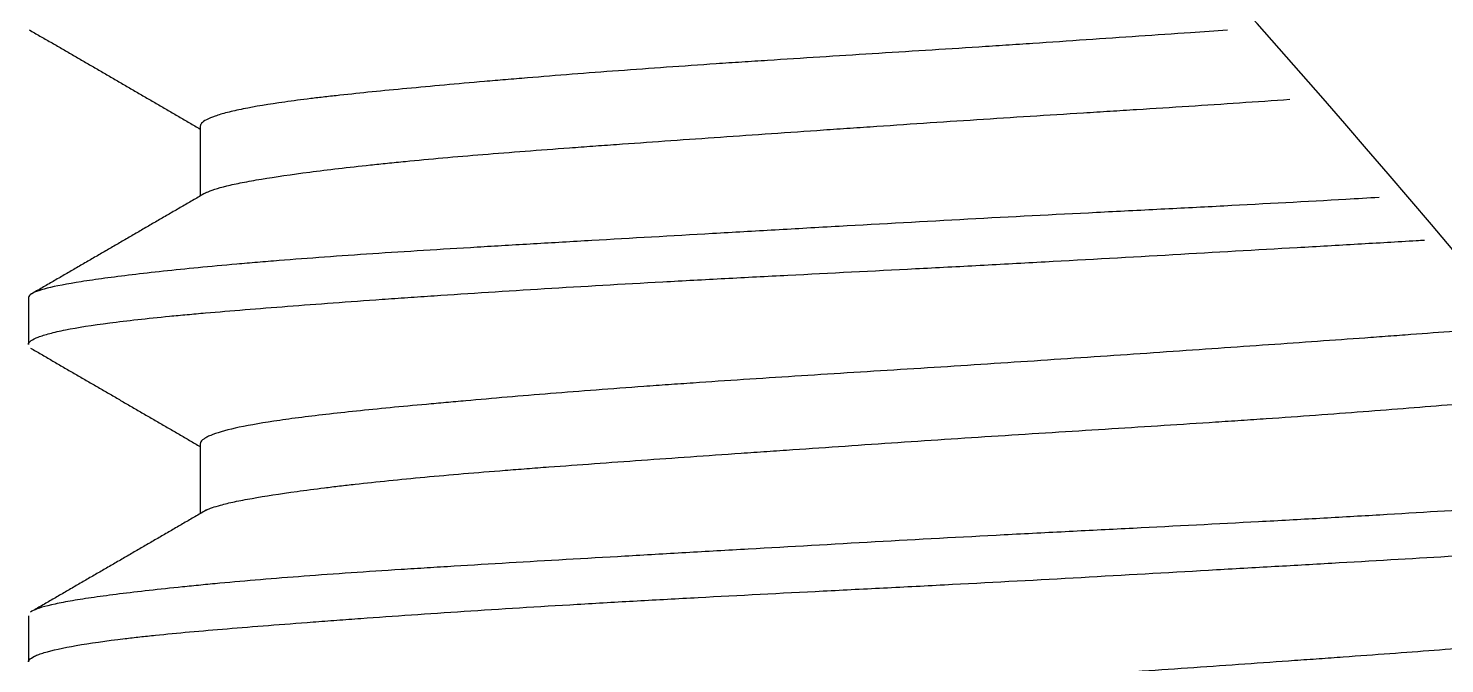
# Model space of a CAD drawing. Extents: x 1571 to 2360, y 0 to 579.
# Drawn here: x 1750.119 to 1754.58, y 192.461 to 194.462 of the extents above; entities that cross this region are included whole.
import ezdxf

# ---------------------------------------------------------------- set-up
doc = ezdxf.new("R2010")
doc.units = 0
doc.header["$LTSCALE"] = 10
doc.header["$MEASUREMENT"] = 0
doc.linetypes.add('CENTER', pattern=[2, 1.25, -0.25, 0.25, -0.25])
doc.layers.add('1', color=7, linetype='CONTINUOUS')

msp = doc.modelspace()

# ---------------------------------------------------------------- linework, layer by layer
at = {"layer": '1', "color": 1, "linetype": 'CENTER', "lineweight": -3}
msp.add_line((1753.1195, 272.4285), (1753.1195, 169.6499), dxfattribs=at)
at = {"layer": '1', "color": 7, "linetype": 'Continuous', "lineweight": -3}
for p, q in [((1750.661, 194.1536), (1750.661, 193.9338)), ((1750.1195, 193.6122), (1750.1195, 193.4663)), ((1750.661, 193.1539), (1750.661, 192.9337)), ((1750.1195, 192.612), (1750.1195, 192.4667))]:
    msp.add_line(p, q, dxfattribs=at)
msp.add_arc((1728.4832, 171.7892), 34.1362, 38.13709, 49.38312, dxfattribs=at)
for points in [[(1750.1225, 194.457), (1750.3918, 194.3009), (1750.661, 194.1446)], [(1750.6804, 193.9451), (1750.4022, 193.7835), (1750.1238, 193.6221)], [(1750.1261, 193.455), (1750.3936, 193.3), (1750.661, 193.1447)], [(1750.6834, 192.9467), (1750.4051, 192.785), (1750.1265, 192.6236)]]:
    msp.add_open_spline(points, degree=2, dxfattribs=at)
for points, knots in [([(1753.8962, 194.456), (1753.8577, 194.4533), (1753.819, 194.4506), (1753.672, 194.4404), (1753.5624, 194.4329), (1753.3955, 194.4215), (1753.3395, 194.4177), (1753.2549, 194.412), (1753.2265, 194.4102), (1753.1698, 194.4064), (1753.1416, 194.4046), (1753.0004, 194.3954), (1752.7766, 194.3814), (1752.5568, 194.3676), (1752.4207, 194.3587), (1752.3935, 194.357), (1752.3395, 194.3534), (1752.3127, 194.3516), (1752.2331, 194.3462), (1752.1809, 194.3426), (1752.027, 194.3317), (1751.9278, 194.3244), (1751.7842, 194.3131), (1751.7372, 194.3093), (1751.6681, 194.3036), (1751.6452, 194.3017), (1751.6003, 194.2979), (1751.5782, 194.296), (1751.4694, 194.2866), (1751.388, 194.2792), (1751.2361, 194.265), (1751.1657, 194.258), (1751.0848, 194.2491), (1751.069, 194.2474), (1751.0383, 194.2438), (1751.0234, 194.2421), (1750.98, 194.2368), (1750.9529, 194.2332), (1750.8768, 194.2225), (1750.833, 194.2153), (1750.7778, 194.2042), (1750.7612, 194.2004), (1750.7389, 194.1948), (1750.732, 194.1928), (1750.7191, 194.189), (1750.7132, 194.1871), (1750.6859, 194.1776), (1750.6717, 194.1701), (1750.6625, 194.1596), (1750.6611, 194.1567), (1750.661, 194.1538)], [0, 0, 0, 0, 0.026162, 0.026162, 0.098836, 0.098836, 0.135173, 0.135173, 0.153342, 0.153342, 0.17151, 0.17151, 0.244184, 0.316858, 0.316858, 0.335027, 0.335027, 0.353195, 0.353195, 0.389532, 0.389532, 0.462206, 0.462206, 0.498543, 0.498543, 0.516712, 0.516712, 0.53488, 0.53488, 0.607554, 0.607554, 0.680228, 0.680228, 0.698397, 0.698397, 0.716565, 0.716565, 0.752902, 0.752902, 0.825576, 0.825576, 0.861913, 0.861913, 0.880082, 0.880082, 0.89825, 0.89825, 0.970924, 0.970924, 1, 1, 1, 1]), ([(1750.6749, 193.9419), (1750.6764, 193.9428), (1750.6781, 193.9437), (1750.6938, 193.9516), (1750.7153, 193.9585), (1750.7587, 193.969), (1750.7832, 193.9742), (1750.8119, 193.9796), (1750.8321, 193.9832), (1750.8426, 193.9851), (1750.8977, 193.9942), (1750.9484, 194.0016), (1751.0628, 194.0165), (1751.1264, 194.024), (1751.2142, 194.0335), (1751.2322, 194.0353), (1751.2689, 194.0391), (1751.2878, 194.041), (1751.3452, 194.0466), (1751.3847, 194.0503), (1751.5069, 194.0611), (1751.5932, 194.0681), (1751.7297, 194.0786), (1751.7998, 194.0838), (1751.8726, 194.0891), (1751.9218, 194.0927), (1751.9467, 194.0945), (1752.0719, 194.1034), (1752.2774, 194.1179), (1752.4929, 194.1328), (1752.6308, 194.1424), (1752.6585, 194.1443), (1752.7143, 194.1481), (1752.7424, 194.15), (1752.8264, 194.1557), (1752.8824, 194.1595), (1753.0503, 194.1708), (1753.1623, 194.1781), (1753.3303, 194.1887), (1753.4142, 194.194), (1753.4982, 194.1992), (1753.5542, 194.2028), (1753.5821, 194.2045), (1753.7206, 194.2133), (1753.8833, 194.2238), (1754.0403, 194.2345), (1754.0923, 194.2382)], [0, 0, 0, 0, 0.00939, 0.00939, 0.082747, 0.082747, 0.119425, 0.137764, 0.137764, 0.156103, 0.156103, 0.22946, 0.22946, 0.302817, 0.302817, 0.321156, 0.321156, 0.339495, 0.339495, 0.376174, 0.376174, 0.449531, 0.449531, 0.486209, 0.504548, 0.504548, 0.522887, 0.522887, 0.596244, 0.669601, 0.669601, 0.68794, 0.68794, 0.706279, 0.706279, 0.742958, 0.742958, 0.816315, 0.816315, 0.852993, 0.871332, 0.871332, 0.889671, 0.889671, 0.963028, 1, 1, 1, 1]), ([(1754.3735, 193.9291), (1754.339, 193.927), (1754.3043, 193.925), (1754.1444, 193.9159), (1754.0163, 193.909), (1753.8196, 193.8986), (1753.7533, 193.8952), (1753.6525, 193.8901), (1753.6187, 193.8883), (1753.5512, 193.8849), (1753.5175, 193.8832), (1753.3487, 193.8746), (1753.2136, 193.8677), (1752.9434, 193.8532), (1752.8082, 193.8456), (1752.6391, 193.8361), (1752.6053, 193.8342), (1752.5382, 193.8304), (1752.4381, 193.8247), (1752.3396, 193.819), (1752.145, 193.8079), (1752.0182, 193.8006), (1751.8324, 193.7899), (1751.7712, 193.7863), (1751.6806, 193.781), (1751.6506, 193.7793), (1751.5915, 193.7758), (1751.5623, 193.774), (1751.418, 193.7654), (1751.3083, 193.7586), (1751.1002, 193.7448), (1751.0018, 193.7377), (1750.8862, 193.7284), (1750.8634, 193.7266), (1750.819, 193.7228), (1750.7539, 193.7172), (1750.6932, 193.7115), (1750.5776, 193.7003), (1750.5082, 193.6928), (1750.4158, 193.6818), (1750.3869, 193.6782), (1750.3466, 193.6728), (1750.3337, 193.671), (1750.3091, 193.6674), (1750.2974, 193.6656), (1750.2415, 193.6569), (1750.2058, 193.65), (1750.1522, 193.6364), (1750.1343, 193.6297), (1750.1234, 193.6208), (1750.1218, 193.6191), (1750.12, 193.6159), (1750.1196, 193.6146), (1750.1195, 193.6132)], [0, 0, 0, 0, 0.019022, 0.019022, 0.086957, 0.086957, 0.120924, 0.120924, 0.137908, 0.137908, 0.154892, 0.154892, 0.222826, 0.222826, 0.290761, 0.290761, 0.307745, 0.307745, 0.324729, 0.358696, 0.358696, 0.426631, 0.426631, 0.460598, 0.460598, 0.477582, 0.477582, 0.494566, 0.494566, 0.562501, 0.562501, 0.630436, 0.630436, 0.647419, 0.647419, 0.664403, 0.698371, 0.698371, 0.766305, 0.766305, 0.800273, 0.800273, 0.817257, 0.817257, 0.83424, 0.83424, 0.902175, 0.902175, 0.97011, 0.97011, 0.987094, 0.987094, 1, 1, 1, 1]), ([(1750.1195, 193.4666), (1750.1195, 193.4668), (1750.1195, 193.467), (1750.1208, 193.4745), (1750.1313, 193.482), (1750.1605, 193.4933), (1750.1725, 193.4971), (1750.194, 193.5028), (1750.2017, 193.5047), (1750.2184, 193.5085), (1750.2273, 193.5104), (1750.2747, 193.5198), (1750.321, 193.5271), (1750.4303, 193.5414), (1750.4932, 193.5484), (1750.5824, 193.557), (1750.6008, 193.5587), (1750.6386, 193.5622), (1750.658, 193.5639), (1750.7176, 193.5691), (1750.759, 193.5726), (1750.8881, 193.583), (1750.9808, 193.59), (1751.1297, 193.601), (1751.1809, 193.6047), (1751.2603, 193.6103), (1751.2872, 193.6122), (1751.3418, 193.616), (1751.3695, 193.6179), (1751.5093, 193.6274), (1751.6254, 193.6349), (1751.8656, 193.6495), (1751.9898, 193.6566), (1752.1502, 193.6654), (1752.1826, 193.6672), (1752.2478, 193.6707), (1752.2807, 193.6725), (1752.3794, 193.6777), (1752.4454, 193.6811), (1752.6446, 193.6913), (1752.7785, 193.6981), (1752.981, 193.7085), (1753.0488, 193.712), (1753.1509, 193.7174), (1753.185, 193.7193), (1753.2534, 193.723), (1753.2876, 193.7249), (1753.4579, 193.7342), (1753.5921, 193.7418), (1753.8568, 193.7569), (1753.9872, 193.7644), (1754.1478, 193.7736), (1754.1798, 193.7755), (1754.2435, 193.7791), (1754.2752, 193.7809), (1754.3692, 193.7864), (1754.4307, 193.7899), (1754.4996, 193.7939), (1754.5083, 193.7944), (1754.5169, 193.795)], [0, 0, 0, 0, 0.002119, 0.002119, 0.068326, 0.068326, 0.10143, 0.10143, 0.117982, 0.117982, 0.134534, 0.134534, 0.200742, 0.200742, 0.266949, 0.266949, 0.283501, 0.283501, 0.300053, 0.300053, 0.333157, 0.333157, 0.399365, 0.399365, 0.432468, 0.432468, 0.44902, 0.44902, 0.465572, 0.465572, 0.53178, 0.53178, 0.597987, 0.597987, 0.614539, 0.614539, 0.631091, 0.631091, 0.664195, 0.664195, 0.730403, 0.730403, 0.763506, 0.763506, 0.780058, 0.780058, 0.79661, 0.79661, 0.862818, 0.862818, 0.929025, 0.929025, 0.945577, 0.945577, 0.962129, 0.962129, 0.995233, 0.995233, 1, 1, 1, 1]), ([(1754.769, 193.5206), (1754.7185, 193.5163), (1754.6661, 193.512), (1754.5671, 193.5042), (1754.5211, 193.5007), (1754.4501, 193.4954), (1754.4261, 193.4937), (1754.3779, 193.4901), (1754.3535, 193.4883), (1754.2309, 193.4795), (1754.1298, 193.4723), (1753.9215, 193.4577), (1753.8144, 193.4503), (1753.649, 193.4388), (1753.5937, 193.435), (1753.4828, 193.4274), (1753.4272, 193.4236), (1753.26, 193.4123), (1753.148, 193.4049), (1752.9793, 193.3941), (1752.9229, 193.3906), (1752.8099, 193.3835), (1752.7539, 193.38), (1752.5876, 193.3695), (1752.4788, 193.3626), (1752.3187, 193.352), (1752.2394, 193.3467), (1752.1612, 193.3412), (1752.1094, 193.3376), (1752.0836, 193.3357), (1751.9557, 193.3265), (1751.8579, 193.319), (1751.671, 193.304), (1751.5819, 193.2964), (1751.476, 193.2871), (1751.4552, 193.2852), (1751.4139, 193.2815), (1751.3936, 193.2796), (1751.3337, 193.2741), (1751.2954, 193.2706), (1751.1852, 193.2599), (1751.118, 193.253), (1751.0264, 193.2425), (1750.983, 193.2372), (1750.9431, 193.2319), (1750.9174, 193.2283), (1750.9049, 193.2264), (1750.8448, 193.2174), (1750.7639, 193.2027), (1750.7122, 193.1876), (1750.6892, 193.1781), (1750.6851, 193.1762), (1750.6778, 193.1723), (1750.6746, 193.1704), (1750.6666, 193.1647), (1750.6632, 193.161), (1750.6613, 193.1561), (1750.661, 193.1549), (1750.661, 193.1538)], [0, 0, 0, 0, 0.036259, 0.036259, 0.066077, 0.066077, 0.080987, 0.080987, 0.095896, 0.095896, 0.155533, 0.155533, 0.21517, 0.21517, 0.244989, 0.244989, 0.274807, 0.274807, 0.334444, 0.334444, 0.364263, 0.364263, 0.394081, 0.394081, 0.453719, 0.453719, 0.483537, 0.498446, 0.498446, 0.513356, 0.513356, 0.572993, 0.572993, 0.63263, 0.63263, 0.647539, 0.647539, 0.662448, 0.662448, 0.692267, 0.692267, 0.751904, 0.751904, 0.781722, 0.796632, 0.796632, 0.811541, 0.811541, 0.871178, 0.930815, 0.930815, 0.945724, 0.945724, 0.960634, 0.960634, 0.990452, 0.990452, 1, 1, 1, 1]), ([(1750.68, 192.9446), (1750.6905, 192.9499), (1750.7055, 192.9552), (1750.7314, 192.9623), (1750.7384, 192.9641), (1750.7531, 192.9676), (1750.761, 192.9694), (1750.7858, 192.9747), (1750.8041, 192.9782), (1750.8644, 192.989), (1750.9116, 192.9963), (1750.9929, 193.0074), (1751.0217, 193.0112), (1751.0677, 193.0169), (1751.0835, 193.0188), (1751.1158, 193.0226), (1751.1323, 193.0245), (1751.2166, 193.0339), (1751.2896, 193.0414), (1751.4468, 193.056), (1751.531, 193.0631), (1751.6434, 193.0719), (1751.6662, 193.0737), (1751.7122, 193.0772), (1751.7355, 193.079), (1751.8059, 193.0842), (1751.8537, 193.0877), (1751.9998, 193.0983), (1752.1006, 193.1055), (1752.2573, 193.1164), (1752.3103, 193.1201), (1752.3913, 193.1258), (1752.4185, 193.1277), (1752.4729, 193.1314), (1752.5001, 193.1333), (1752.6367, 193.1428), (1752.747, 193.1504), (1752.9698, 193.1654), (1753.0822, 193.1729), (1753.3093, 193.1874), (1753.4213, 193.1944), (1753.6422, 193.2083), (1753.7512, 193.2152), (1753.8854, 193.2241), (1753.9122, 193.2258), (1753.9655, 193.2294), (1753.9921, 193.2312), (1754.0713, 193.2367), (1754.1231, 193.2403), (1754.2755, 193.2513), (1754.3732, 193.2588), (1754.5138, 193.27), (1754.5826, 193.2757), (1754.6492, 193.2814), (1754.693, 193.2852), (1754.7148, 193.2871), (1754.8168, 193.2961), (1754.892, 193.3029), (1754.962, 193.3096)], [0, 0, 0, 0, 0.045498, 0.045498, 0.060464, 0.060464, 0.075431, 0.075431, 0.105364, 0.105364, 0.16523, 0.16523, 0.195163, 0.195163, 0.210129, 0.210129, 0.225096, 0.225096, 0.284961, 0.284961, 0.344827, 0.344827, 0.359794, 0.359794, 0.37476, 0.37476, 0.404693, 0.404693, 0.464559, 0.464559, 0.494492, 0.494492, 0.509459, 0.509459, 0.524425, 0.524425, 0.584291, 0.584291, 0.644157, 0.644157, 0.704023, 0.704023, 0.763889, 0.763889, 0.778855, 0.778855, 0.793822, 0.793822, 0.823755, 0.823755, 0.883621, 0.883621, 0.913554, 0.92852, 0.92852, 0.943487, 0.943487, 1, 1, 1, 1]), ([(1755.2495, 192.9878), (1755.2368, 192.9869), (1755.2241, 192.9859), (1755.1869, 192.9832), (1755.162, 192.9813), (1755.1115, 192.9776), (1755.0857, 192.9757), (1754.9553, 192.9663), (1754.8461, 192.9588), (1754.6183, 192.9438), (1754.4996, 192.9365), (1754.3452, 192.9274), (1754.314, 192.9256), (1754.251, 192.922), (1754.2192, 192.9202), (1754.1233, 192.9148), (1754.059, 192.9113), (1753.8644, 192.9009), (1753.7327, 192.8941), (1753.5324, 192.8839), (1753.4651, 192.8805), (1753.3635, 192.8753), (1753.3295, 192.8736), (1753.2613, 192.8701), (1753.227, 192.8683), (1753.0562, 192.8593), (1752.9207, 192.8519), (1752.6522, 192.8369), (1752.519, 192.8293), (1752.3541, 192.8199), (1752.3212, 192.818), (1752.2556, 192.8142), (1752.2228, 192.8123), (1752.1253, 192.8067), (1752.0614, 192.8031), (1751.8728, 192.7922), (1751.7511, 192.7852), (1751.5748, 192.7748), (1751.517, 192.7713), (1751.432, 192.7662), (1751.4039, 192.7644), (1751.3483, 192.761), (1751.3207, 192.7592), (1751.1852, 192.7506), (1751.0835, 192.7437), (1750.8933, 192.7292), (1750.8047, 192.7218), (1750.7024, 192.7123), (1750.6823, 192.7105), (1750.6431, 192.7067), (1750.6239, 192.7048), (1750.568, 192.6991), (1750.5329, 192.6954), (1750.4338, 192.6843), (1750.3761, 192.677), (1750.302, 192.6664), (1750.2793, 192.6629), (1750.2486, 192.6577), (1750.2388, 192.6559), (1750.2205, 192.6524), (1750.2118, 192.6507), (1750.1716, 192.6421), (1750.1488, 192.6353), (1750.1349, 192.6284), (1750.1348, 192.6284), (1750.1347, 192.6283)], [0, 0, 0, 0, 0.007933, 0.007933, 0.022957, 0.022957, 0.037981, 0.037981, 0.098077, 0.098077, 0.158173, 0.158173, 0.173197, 0.173197, 0.188221, 0.188221, 0.218269, 0.218269, 0.278365, 0.278365, 0.308413, 0.308413, 0.323437, 0.323437, 0.338461, 0.338461, 0.398558, 0.398558, 0.458654, 0.458654, 0.473678, 0.473678, 0.488702, 0.488702, 0.51875, 0.51875, 0.578846, 0.578846, 0.608894, 0.608894, 0.623918, 0.623918, 0.638942, 0.638942, 0.699038, 0.699038, 0.759134, 0.759134, 0.774158, 0.774158, 0.789182, 0.789182, 0.81923, 0.81923, 0.879327, 0.879327, 0.909375, 0.909375, 0.924399, 0.924399, 0.939423, 0.939423, 0.999519, 0.999519, 1, 1, 1, 1]), ([(1750.1195, 192.4667), (1750.1197, 192.4689), (1750.1208, 192.4711), (1750.126, 192.4771), (1750.1315, 192.4808), (1750.1432, 192.4866), (1750.1478, 192.4885), (1750.1579, 192.4923), (1750.1636, 192.4942), (1750.1946, 192.5037), (1750.2282, 192.5112), (1750.3129, 192.5259), (1750.3639, 192.5331), (1750.439, 192.542), (1750.4546, 192.5438), (1750.4866, 192.5474), (1750.5362, 192.5526), (1750.5899, 192.5578), (1750.7029, 192.568), (1750.7855, 192.5748), (1750.9206, 192.5854), (1750.9675, 192.5889), (1751.0407, 192.5944), (1751.0655, 192.5962), (1751.1158, 192.5999), (1751.1413, 192.6018), (1751.2703, 192.6111), (1751.3787, 192.6187), (1751.6058, 192.6336), (1751.7244, 192.641), (1751.8794, 192.6502), (1751.9107, 192.652), (1751.9735, 192.6556), (1752.0681, 192.661), (1752.1641, 192.6662), (1752.3578, 192.6766), (1752.4893, 192.6834), (1752.6901, 192.6936), (1752.7576, 192.697), (1752.8598, 192.7023), (1752.8939, 192.704), (1752.962, 192.7075), (1752.9961, 192.7093), (1753.1659, 192.7182), (1753.301, 192.7255), (1753.5698, 192.7406), (1753.7035, 192.7482), (1753.8696, 192.7577), (1753.9027, 192.7596), (1753.9684, 192.7633), (1754.0661, 192.7689), (1754.1618, 192.7744), (1754.3503, 192.7853), (1754.4724, 192.7923), (1754.6499, 192.8028), (1754.7081, 192.8062), (1754.794, 192.8114), (1754.8223, 192.8132), (1754.878, 192.8166), (1754.9055, 192.8183), (1755.0408, 192.827), (1755.1427, 192.8338), (1755.2912, 192.845), (1755.3421, 192.849), (1755.3911, 192.8532)], [0, 0, 0, 0, 0.017025, 0.017025, 0.045027, 0.045027, 0.059028, 0.059028, 0.073029, 0.073029, 0.129032, 0.129032, 0.185036, 0.185036, 0.199037, 0.199037, 0.213038, 0.241039, 0.241039, 0.297043, 0.297043, 0.325045, 0.325045, 0.339046, 0.339046, 0.353047, 0.353047, 0.40905, 0.40905, 0.465054, 0.465054, 0.479055, 0.479055, 0.493056, 0.521057, 0.521057, 0.577061, 0.577061, 0.605063, 0.605063, 0.619064, 0.619064, 0.633065, 0.633065, 0.689068, 0.689068, 0.745072, 0.745072, 0.759073, 0.759073, 0.773073, 0.801075, 0.801075, 0.857079, 0.857079, 0.885081, 0.885081, 0.899082, 0.899082, 0.913082, 0.913082, 0.969086, 0.969086, 1, 1, 1, 1]), ([(1755.5666, 192.6381), (1755.5641, 192.6365), (1755.5613, 192.6349), (1755.5436, 192.6263), (1755.5216, 192.6194), (1755.463, 192.6054), (1755.4264, 192.5983), (1755.3714, 192.5892), (1755.3599, 192.5874), (1755.336, 192.5837), (1755.3235, 192.5818), (1755.285, 192.5763), (1755.2577, 192.5725), (1755.1711, 192.5613), (1755.1071, 192.5537), (1755.0019, 192.5425), (1754.9469, 192.5369), (1754.8884, 192.5313), (1754.8486, 192.5276), (1754.8283, 192.5258), (1754.7253, 192.5167), (1754.5516, 192.5028), (1754.3606, 192.4888), (1754.2357, 192.4799), (1754.2105, 192.4781), (1754.1594, 192.4744), (1754.1336, 192.4726), (1754.0558, 192.4671), (1754.0035, 192.4635), (1753.8449, 192.4524), (1753.7372, 192.4449), (1753.5726, 192.4336), (1753.4895, 192.4279), (1753.4053, 192.4222), (1753.3489, 192.4183), (1753.3207, 192.4164), (1753.1796, 192.407), (1753.0674, 192.3997), (1752.8439, 192.3856), (1752.7327, 192.3787), (1752.5944, 192.3699), (1752.5667, 192.3682), (1752.5116, 192.3646), (1752.4841, 192.3629), (1752.4025, 192.3576), (1752.3488, 192.354), (1752.1902, 192.3433), (1752.0875, 192.3361), (1751.938, 192.325), (1751.889, 192.3213), (1751.8166, 192.3157), (1751.7926, 192.3138), (1751.7452, 192.31), (1751.7218, 192.3081), (1751.6066, 192.2986), (1751.5198, 192.291), (1751.3564, 192.2763), (1751.2799, 192.2692), (1751.1909, 192.2603), (1751.1734, 192.2586), (1751.1392, 192.255), (1751.1226, 192.2533), (1751.074, 192.248), (1751.0433, 192.2445), (1750.9564, 192.2339), (1750.9052, 192.2269), (1750.8387, 192.216), (1750.8182, 192.2123), (1750.7901, 192.2067), (1750.7812, 192.2048), (1750.7643, 192.2011), (1750.7563, 192.1992), (1750.719, 192.1897), (1750.6968, 192.1822), (1750.6686, 192.1677), (1750.6615, 192.1607), (1750.661, 192.154)], [0, 0, 0, 0, 0.010113, 0.010113, 0.055272, 0.055272, 0.100431, 0.100431, 0.11172, 0.11172, 0.12301, 0.12301, 0.145589, 0.145589, 0.190748, 0.190748, 0.213328, 0.224617, 0.224617, 0.235907, 0.235907, 0.281066, 0.326225, 0.326225, 0.337514, 0.337514, 0.348804, 0.348804, 0.371384, 0.371384, 0.416542, 0.416542, 0.439122, 0.450412, 0.450412, 0.461701, 0.461701, 0.50686, 0.50686, 0.552019, 0.552019, 0.563309, 0.563309, 0.574598, 0.574598, 0.597178, 0.597178, 0.642337, 0.642337, 0.664916, 0.664916, 0.676206, 0.676206, 0.687495, 0.687495, 0.732654, 0.732654, 0.777813, 0.777813, 0.789103, 0.789103, 0.800393, 0.800393, 0.822972, 0.822972, 0.868131, 0.868131, 0.89071, 0.89071, 0.902, 0.902, 0.91329, 0.91329, 0.958448, 0.958448, 1, 1, 1, 1])]:
    msp.add_open_spline(points, degree=3, knots=knots, dxfattribs=at)

doc.saveas('drawing.dxf')
